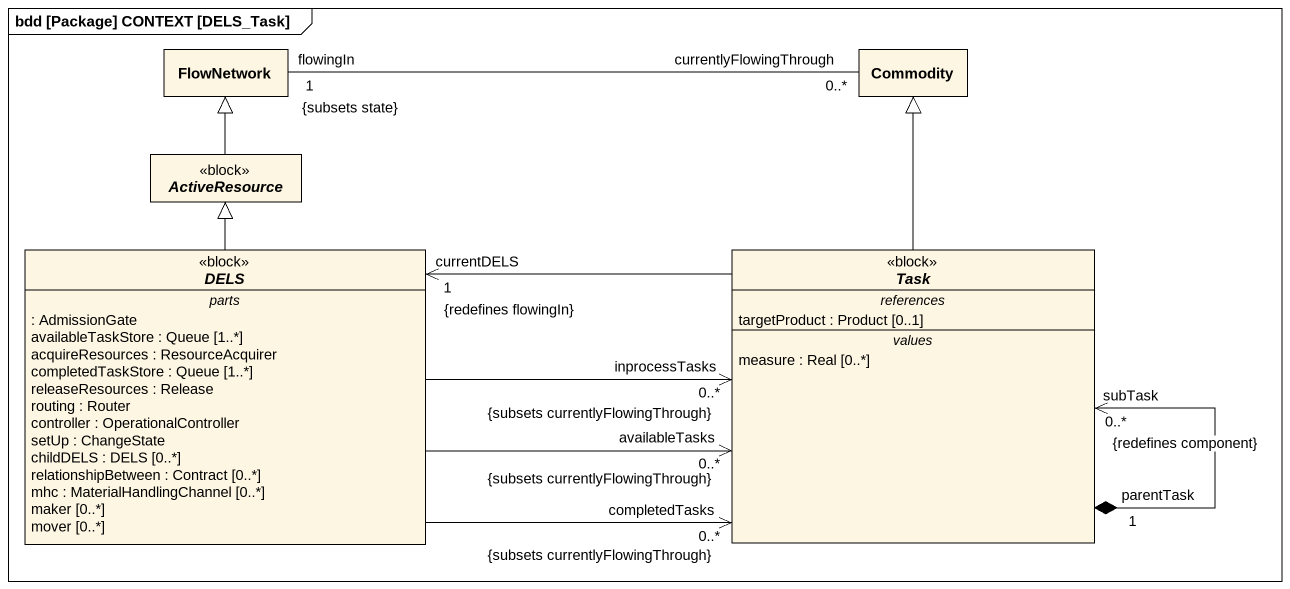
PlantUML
@startuml
mainframe bdd [Package] CONTEXT [DELS_Task]
hide circle
hide empty members
class FlowNetwork
class Commodity
abstract class ActiveResource <<block>>
abstract class DELS <<block>> {
  -- parts --
  : AdmissionGate
  availableTaskStore : Queue [1..*]
  acquireResources : ResourceAcquirer
  completedTaskStore : Queue [1..*]
  releaseResources : Release
  routing : Router
  controller : OperationalController
  setUp : ChangeState
  childDELS : DELS [0..*]
  relationshipBetween : Contract [0..*]
  mhc : MaterialHandlingChannel [0..*]
  maker [0..*]
  mover [0..*]
}
abstract class Task <<block>> {
  -- references --
  targetProduct : Product [0..1]
  -- values --
  measure : Real [0..*]
}
Commodity "currentlyFlowingThrough\n0..*" -left- "flowingIn\n1\n{subsets state}" FlowNetwork
ActiveResource -up-|> FlowNetwork
DELS -up-|> ActiveResource
DELS -right-> "availableTasks\n0..*\n{subsets currentlyFlowingThrough}" Task
Task -up-|> Commodity
Task "completedTasks\n0..*\n{subsets currentlyFlowingThrough}" <-left- DELS
Task "inprocessTasks\n0..*\n{subsets currentlyFlowingThrough}" <-left- DELS
Task -left-> "currentDELS\n1\n{redefines flowingIn}" DELS
Task "parentTask\n1" *--> "subTask\n0..*\n{redefines component}" Task
@enduml
